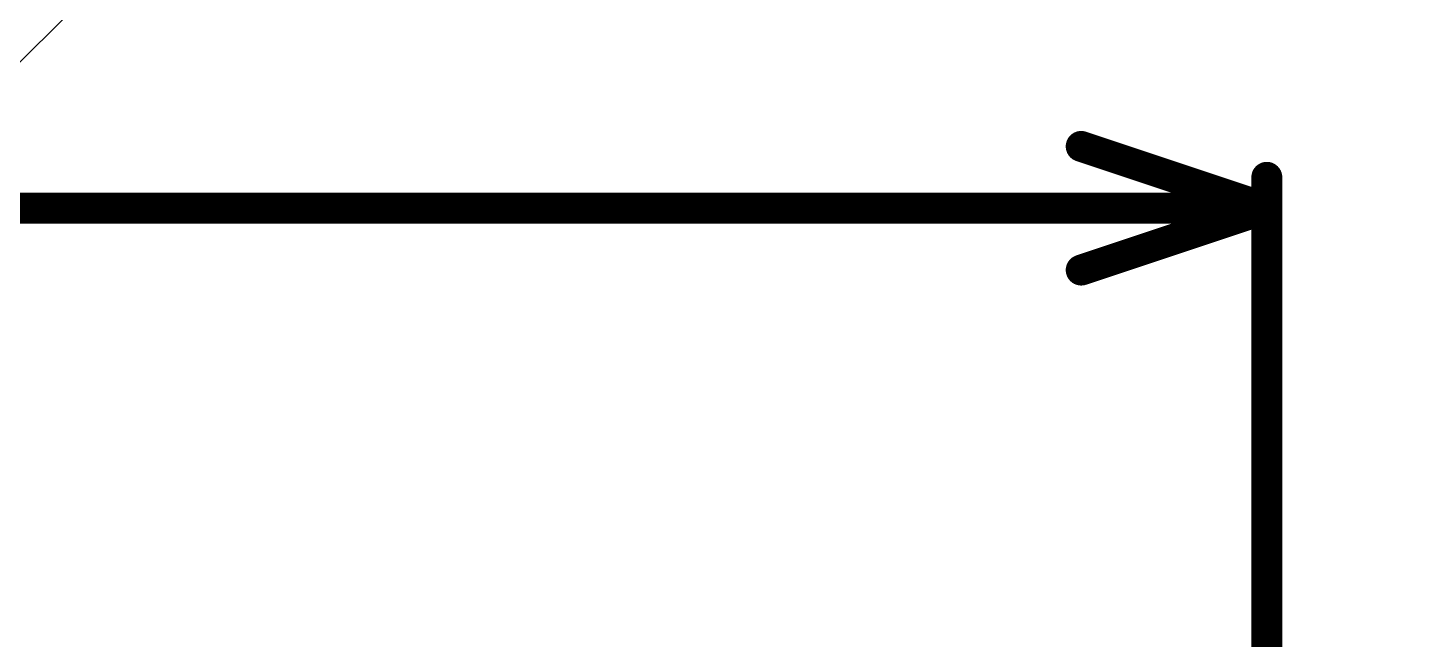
# Model space of a CAD drawing. Header units: millimetres. Extents: x -12 to 5428, y 0 to 5422.
# Drawn here: x 32.8 to 44.22, y 40.12 to 45.14 of the extents above; entities that cross this region are included whole.
import ezdxf

# ---------------------------------------------------------------- set-up
doc = ezdxf.new("R2010")
doc.units = ezdxf.units.MM
doc.layers.add('Mechanical1', color=6, linetype='Continuous')
doc.layers.add('TopSolder', color=216, linetype='Continuous')

# ---------------------------------------------------------------- blocks, each defined once
blk = doc.blocks.new('26_VQFN_HR__4_5_4__33')
at = {"layer": 'TopSolder'}
blk.add_line((-1.7448911, 1.57500066), (-5420.4855141, -5399.80467662), dxfattribs=at)

msp = doc.modelspace()

# ---------------------------------------------------------------- linework, layer by layer
at = {"layer": 'Mechanical1', "const_width": 0.254}
for points in [[(41.45060036, 44.1706), (42.97460036, 43.6626)], [(42.97460036, 33.31752036), (42.97460036, 43.9166)], [(22.93869682, 43.6626), (42.97460036, 43.6626)], [(41.45060036, 43.1546), (42.97460036, 43.6626)]]:
    msp.add_lwpolyline(points, dxfattribs=at)
at = {"layer": 'Mechanical1', "const_width": 0.127}
for points in [[(41.38710036, 44.1706, 1), (41.51410035999999, 44.1706, 1)], [(42.91110036, 43.9166, 1), (43.03810035999999, 43.9166, 1)], [(42.91110036, 43.6626, 1), (43.03810035999999, 43.6626, 1)], [(42.91110036, 43.6626, 1), (43.03810035999999, 43.6626, 1)], [(42.91110036, 43.6626, 1), (43.03810035999999, 43.6626, 1)], [(41.38710036, 43.1546, 1), (41.51410035999999, 43.1546, 1)]]:
    msp.add_lwpolyline(points, format="xyb", close=True, dxfattribs=at)

# ---------------------------------------------------------------- block references
at = {"rotation": 180}
msp.add_blockref('26_VQFN_HR__4_5_4__33', (7.041151779999999, 22.56558098), dxfattribs=at)

doc.saveas('drawing.dxf')
